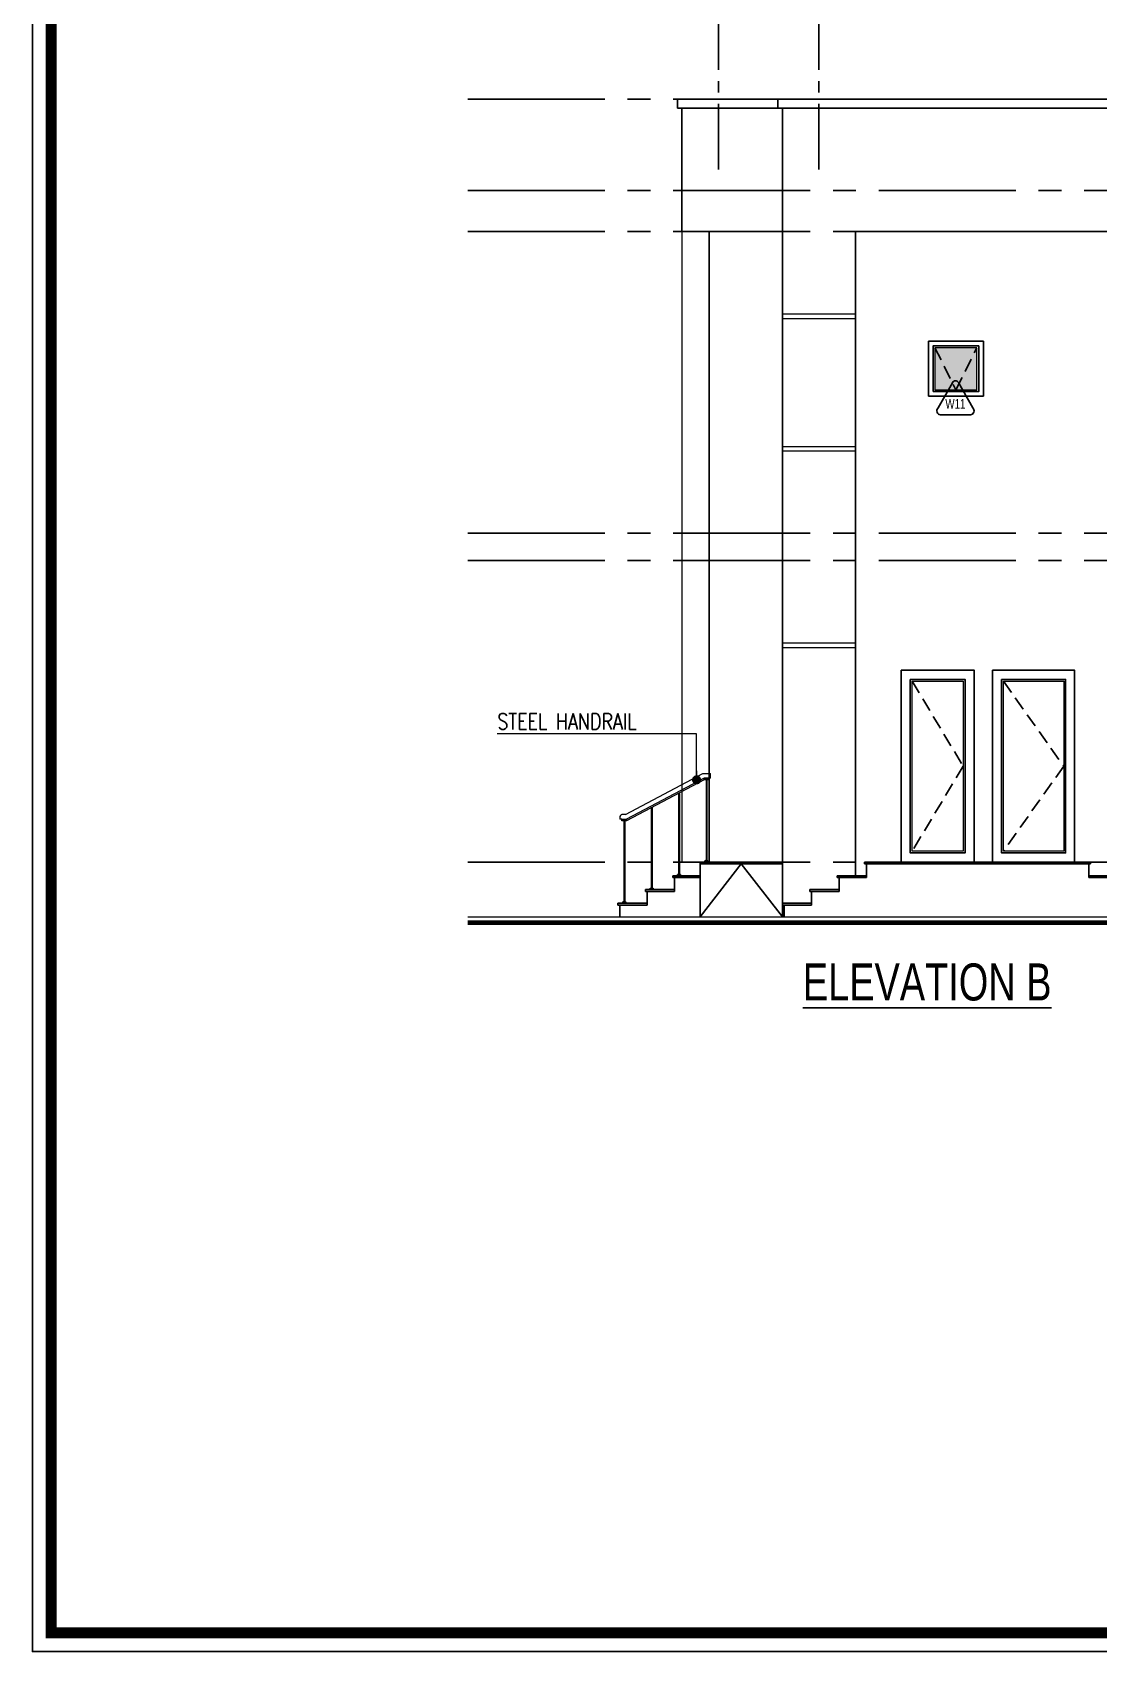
# Model space of a CAD drawing. Header units: centimetres. Extents: x 7997 to 116674, y 1017 to 13844.
# Drawn here: x 59941 to 61108, y 8084 to 9856 of the extents above; entities that cross this region are included whole.
import ezdxf
from ezdxf.enums import TextEntityAlignment as Align

# ---------------------------------------------------------------- set-up
doc = ezdxf.new("R2010")
doc.units = ezdxf.units.CM
doc.header["$LTSCALE"] = 200
doc.linetypes.add('A-106-Typical Floor Plan$0$HIDDEN', pattern=[0.375, 0.25, -0.125])
doc.linetypes.add('CENTER2', pattern=[1.125, 0.75, -0.125, 0.125, -0.125])
for name, color, linetype in [('AXIS', 9, 'CENTER2'), ('COL', 1, 'Continuous'), ('DIM', 11, 'Continuous'), ('STEP', 7, 'Continuous'), ('WIN', 6, 'Continuous'), ('ZZ', 240, 'Continuous')]:
    doc.layers.add(name, color=color, linetype=linetype)
for name, color, linetype, lineweight in [('FIXTURE', 6, 'Continuous', 13), ('HA', 251, 'Continuous', 0), ('HAT', 8, 'Continuous', 9), ('Level 10', 7, 'Continuous', 0), ('TEXT', 6, 'Continuous', 18), ('WALL', 3, 'Continuous', 25)]:
    doc.layers.add(name, color=color, linetype=linetype, lineweight=lineweight)
doc.styles.add('ROMANS', font='romans.shx', dxfattribs={"width": 0.8})
doc.styles.add('style8', font='swisscl.ttf', dxfattribs={"width": 0.8})
doc.styles.add('SWISS', font='swisscl.ttf')
doc.styles.add('T2', font='')
doc.styles.get('T2').set_extended_font_data('Elisia')
doc.dimstyles.new('NORMAL', dxfattribs={"dimtxt": 18, "dimasz": 5, "dimexe": 5, "dimexo": 5, "dimgap": 1, "dimtad": 0, "dimdec": 0, "dimdsep": 46, "dimtxsty": 'T2', "dimblk1": 'OBLIQUE', "dimblk2": 'OBLIQUE', "dimsah": 1, "dimcen": 0.09, "dimclrd": 4, "dimclre": 4, "dimclrt": 6, "dimadec": 0, "dimazin": 0, "dimtfac": 1, "dimtdec": 0, "dimtofl": 0, "dimtmove": 1, "dimatfit": 2, "dimldrblk": 'OPEN30', "dimfxl": 0, "dimtolj": 1, "dimtzin": 0, "dimlwd": 5, "dimlwe": 5, "dimarcsym": 0})

# ---------------------------------------------------------------- blocks, each defined once
blk = doc.blocks.new('08-TITLE SHEET-selattin', base_point=(45714.8, -203081.4))
at = {"color": 0}
blk.add_lwpolyline([(51244.8, -203081.4), (45714.8, -203081.4), (45714.8, -206921.4), (51244.8, -206921.4)], close=True, dxfattribs=at)
at = {"color": 0, "linetype": 'ByBlock', "const_width": 17}
blk.add_lwpolyline([(45744.3, -206891.9), (51215.3, -206891.9), (51215.3, -203110.8), (45744.3, -203110.8)], close=True, dxfattribs=at)
at = {"layer": 'HA', "ltscale": 1.2}
blk.add_lwpolyline([(45714.8, -203081.4), (51244.8, -203081.4), (51244.8, -206921.4), (45714.8, -206921.4)], close=True, dxfattribs=at)
blk = doc.blocks.new('_OBLIQUE')
at = {"color": 0, "linetype": 'ByBlock'}
blk.add_line((-0.5, -0.5), (0.5, 0.5), dxfattribs=at)
blk = doc.blocks.new('DOT')
at = {"color": 0, "linetype": 'ByBlock'}
blk.add_line((-0.5, 0), (-1, 0), dxfattribs=at)
at = {"color": 0, "linetype": 'ByBlock', "const_width": 0.5}
blk.add_lwpolyline([(-0.25, 0, 1), (0.25, 0, 1)], format="xyb", close=True, dxfattribs=at)

msp = doc.modelspace()

# ---------------------------------------------------------------- hatches: boundary and pattern name
at = {"layer": 'WALL'}
h = msp.add_hatch(color=5, dxfattribs=at)
h.set_gradient(color1=(0, 0, 255), one_color=1, tint=1, name='INVHEMISPHERICAL')
h.paths.add_polyline_path([(60928.9139, 9465.1685), (60974.9139, 9465.1685), (60974.9139, 9511.1685), (60928.9139, 9511.1685)])

# ---------------------------------------------------------------- linework, layer by layer
at = {"linetype": 'Continuous'}
msp.add_lwpolyline([(59940.7173, 8084.0841), (63811.7173, 8084.0841), (63811.7173, 10772.0841), (59940.7173, 10772.0841)], close=True, dxfattribs=at)
at = {"layer": 'AXIS', "ltscale": 0.5}
for p, q in [((60691.8975, 10115.396), (60691.8975, 9706.0325)), ((60801.8975, 10115.396), (60801.8975, 9706.0325))]:
    msp.add_line(p, q, dxfattribs=at)
at = {"layer": 'AXIS'}
for p, q in [((60417.4742, 9783.1685), (62658.1136, 9783.1685)), ((60417.4742, 9683.1685), (62658.1136, 9683.1685)), ((60417.4742, 9638.1685), (62658.1136, 9638.1685)), ((60417.4742, 9308.1685), (62658.1136, 9308.1685)), ((60417.4742, 9278.1685), (62658.1136, 9278.1685)), ((60417.4742, 8948.1685), (62658.1136, 8948.1685))]:
    msp.add_line(p, q, dxfattribs=at)
at = {"layer": 'COL', "ltscale": 150}
for p, q in [((60756.8975, 9783.1685), (60756.8975, 9773.1685)), ((61241.8975, 9783.1685), (60756.8975, 9783.1685)), ((61241.8975, 9773.1685), (60756.8975, 9773.1685)), ((60761.8975, 9773.1685), (60761.8975, 8888.1685)), ((60841.8975, 9638.1685), (60841.8975, 8933.1685)), ((60841.8975, 9638.1685), (61246.8975, 9638.1685))]:
    msp.add_line(p, q, dxfattribs=at)
at = {"layer": 'FIXTURE'}
for p, q in [((60676.2047, 9038.1685), (60591.3372, 8993.1685)), ((60678.271, 9038.1685), (60678.271, 8950.1685)), ((60679.271, 9038.1685), (60679.271, 8950.1685)), ((60683.3372, 9040.1685), (60683.3372, 9045.1685)), ((60648.271, 9023.1685), (60648.271, 8935.1685)), ((60649.271, 9023.1685), (60649.271, 8935.1685)), ((60618.271, 9008.1685), (60618.271, 8920.1685)), ((60619.271, 9008.1685), (60619.271, 8920.1685)), ((60586.2047, 8995.1685), (60583.8547, 8995.1685)), ((60590.0937, 9000.1685), (60586.2047, 9000.1685)), ((60588.271, 8993.1685), (60588.271, 8905.1685)), ((60589.271, 8993.1685), (60589.271, 8905.1685))]:
    msp.add_line(p, q, dxfattribs=at)
for points in [[(60590.0937, 9000.1685), (60674.9611, 9045.1685), (60683.3372, 9045.1685)], [(60683.3372, 9040.1685), (60676.2047, 9040.1685), (60591.3372, 8995.1685)], [(60586.2047, 8995.1685), (60586.2047, 8993.1685)], [(60677.7467, 8949.6324), (60677.7467, 8950.1685), (60679.7065, 8950.1685), (60679.7065, 8949.6324)], [(60647.7467, 8934.6324), (60647.7467, 8935.1685), (60649.7065, 8935.1685), (60649.7065, 8934.6324)], [(60617.7467, 8919.6324), (60617.7467, 8920.1685), (60619.7065, 8920.1685), (60619.7065, 8919.6324)], [(60587.7467, 8904.6324), (60587.7467, 8905.1685), (60589.7065, 8905.1685), (60589.7065, 8904.6324)]]:
    msp.add_lwpolyline(points, dxfattribs=at)
for points in [[(60676.2047, 9040.1685), (60681.3372, 9040.1685), (60681.3372, 9038.1685), (60676.2047, 9038.1685)], [(60586.2047, 8995.1685), (60591.3372, 8995.1685), (60591.3372, 8993.1685), (60586.2047, 8993.1685)], [(60677.131, 8949.6324), (60680.3872, 8949.6324), (60680.3872, 8948.1685), (60677.131, 8948.1685)], [(60647.131, 8934.6324), (60650.3872, 8934.6324), (60650.3872, 8933.1685), (60647.131, 8933.1685)], [(60617.131, 8919.6324), (60620.3872, 8919.6324), (60620.3872, 8918.1685), (60617.131, 8918.1685)], [(60587.131, 8904.6324), (60590.3872, 8904.6324), (60590.3872, 8903.1685), (60587.131, 8903.1685)]]:
    msp.add_lwpolyline(points, close=True, dxfattribs=at)
msp.add_lwpolyline([(60586.2047, 9000.1685, 0.351597804), (60583.8547, 8997.2397), (60583.8547, 8995.1685)], format="xyb", dxfattribs=at)
at = {"layer": 'HAT', "ltscale": 150}
for p, q in [((60651.8975, 9638.1685), (60651.8975, 8948.1685)), ((60761.8975, 9548.1685), (60841.8975, 9548.1685)), ((60761.8975, 9543.1685), (60841.8975, 9543.1685)), ((60761.8975, 9403.1685), (60841.8975, 9403.1685)), ((60761.8975, 9398.1685), (60841.8975, 9398.1685)), ((60761.8975, 9188.1685), (60841.8975, 9188.1685)), ((60761.8975, 9183.1685), (60841.8975, 9183.1685))]:
    msp.add_line(p, q, dxfattribs=at)
at = {"layer": 'HAT'}
for points in [[(60928.9139, 9465.1685), (60974.9139, 9465.1685), (60974.9139, 9511.1685), (60928.9139, 9511.1685)], [(60903.8975, 9146.1685), (60959.8975, 9146.1685), (60959.8975, 8960.1685), (60903.8975, 8960.1685)], [(61003.8975, 9146.1685), (61069.8975, 9146.1685), (61069.8975, 8960.1685), (61003.8975, 8960.1685)]]:
    msp.add_lwpolyline(points, close=True, dxfattribs=at)
at = {"layer": 'Level 10'}
msp.add_line((60417.4742, 8888.1685), (62658.1136, 8888.1685), dxfattribs=at)
at = {"layer": 'Level 10', "const_width": 5}
msp.add_lwpolyline([(62658.1136, 8881.9388), (60417.4742, 8881.9388)], dxfattribs=at)
at = {"layer": 'STEP'}
for p, q in [((60641.8975, 8933.1685), (60641.8975, 8931.1685)), ((60641.8975, 8933.1685), (60671.8975, 8933.1685)), ((60671.8975, 8948.1685), (60671.8975, 8946.1685)), ((60671.8975, 8948.1685), (60761.8975, 8948.1685)), ((60671.8975, 8946.1685), (60761.8975, 8946.1685)), ((60821.8975, 8933.1685), (60821.8975, 8931.1685)), ((60821.8975, 8933.1685), (60853.8975, 8933.1685)), ((60851.8975, 8948.1685), (60851.8975, 8946.1685)), ((60851.8975, 8948.1685), (61099.3975, 8948.1685)), ((60851.8975, 8946.1685), (61099.3975, 8946.1685)), ((60853.8975, 8946.1685), (60853.8975, 8931.1685)), ((61097.3975, 8946.1685), (61097.3975, 8931.1685)), ((61129.3975, 8933.1685), (61097.3975, 8933.1685)), ((61099.3975, 8948.1685), (61099.3975, 8946.1685)), ((60611.8975, 8916.1685), (60611.8975, 8918.1685)), ((60611.8975, 8918.1685), (60643.8975, 8918.1685)), ((60611.8975, 8916.1685), (60613.8975, 8916.1685)), ((60613.8975, 8916.1685), (60613.8975, 8901.1685)), ((60613.8975, 8916.1685), (60643.8975, 8916.1685)), ((60641.8975, 8931.1685), (60643.8975, 8931.1685)), ((60643.8975, 8931.1685), (60643.8975, 8916.1685)), ((60643.8975, 8931.1685), (60671.8975, 8931.1685)), ((60791.8975, 8916.1685), (60791.8975, 8918.1685)), ((60791.8975, 8918.1685), (60823.8975, 8918.1685)), ((60791.8975, 8916.1685), (60793.8975, 8916.1685)), ((60793.8975, 8916.1685), (60793.8975, 8901.1685)), ((60793.8975, 8916.1685), (60823.8975, 8916.1685)), ((60821.8975, 8931.1685), (60823.8975, 8931.1685)), ((60823.8975, 8931.1685), (60823.8975, 8916.1685)), ((60823.8975, 8931.1685), (60853.8975, 8931.1685)), ((61127.3975, 8931.1685), (61097.3975, 8931.1685)), ((60613.8975, 8903.1685), (60581.8975, 8903.1685)), ((60581.8975, 8903.1685), (60581.8975, 8901.1685)), ((60581.8975, 8901.1685), (60583.8975, 8901.1685)), ((60583.8975, 8901.1685), (60583.8975, 8888.1685)), ((60583.8975, 8901.1685), (60613.8975, 8901.1685)), ((60793.8975, 8903.1685), (60761.8975, 8903.1685)), ((60761.8975, 8903.1685), (60761.8975, 8901.1685)), ((60761.8975, 8901.1685), (60763.8975, 8901.1685)), ((60763.8975, 8901.1685), (60763.8975, 8888.1685)), ((60763.8975, 8901.1685), (60793.8975, 8901.1685))]:
    msp.add_line(p, q, dxfattribs=at)
msp.add_lwpolyline([(60948.1006, 9472.7907, -0.649814494), (60954.5606, 9472.93), (60970.4114, 9445.4756, -0.613632074), (60967.7751, 9437.5526), (60934.9666, 9437.5526, -0.613632074), (60932.3302, 9445.4756)], format="xyb", close=True, dxfattribs=at)
for points in [[(60671.8975, 8888.1685), (60671.8975, 8948.1685), (60761.8975, 8948.1685), (60761.8975, 8888.1685)], [(60761.8975, 8888.1685), (60716.8975, 8946.1685), (60671.8975, 8888.1685)]]:
    msp.add_lwpolyline(points, dxfattribs=at)
at = {"layer": 'WALL'}
for points in [[(60921.9139, 9458.1685), (60981.9139, 9458.1685), (60981.9139, 9518.1685), (60921.9139, 9518.1685)], [(60891.8975, 9158.1685), (60971.8975, 9158.1685), (60971.8975, 8948.1685), (60891.8975, 8948.1685)], [(60991.8975, 9158.1685), (61081.8975, 9158.1685), (61081.8975, 8948.1685), (60991.8975, 8948.1685)]]:
    msp.add_lwpolyline(points, close=True, dxfattribs=at)
at = {"layer": 'WALL', "color": 8, "linetype": 'A-106-Typical Floor Plan$0$HIDDEN', "ltscale": 0.3}
for points in [[(60928.9139, 9511.1685), (60951.9139, 9465.1685), (60974.9139, 9511.1685)], [(60903.8975, 9146.1685), (60959.8975, 9053.1685), (60903.8975, 8960.1685)], [(61003.8975, 9146.1685), (61069.8975, 9053.1685), (61003.8975, 8960.1685)]]:
    msp.add_lwpolyline(points, dxfattribs=at)
at = {"layer": 'WIN', "ltscale": 150}
for p, q in [((60646.8975, 9773.1685), (60646.8975, 9783.1685)), ((60646.8975, 9783.1685), (60676.8975, 9783.1685)), ((60756.8975, 9783.1685), (60676.8975, 9783.1685)), ((60646.8975, 9773.1685), (60676.8975, 9773.1685)), ((60651.8975, 9773.1685), (60651.8975, 9638.1685)), ((60756.8975, 9773.1685), (60676.8975, 9773.1685)), ((60761.8975, 9638.1685), (60651.8975, 9638.1685)), ((60681.8975, 9638.1685), (60681.8975, 8948.1685))]:
    msp.add_line(p, q, dxfattribs=at)
at = {"layer": 'WIN'}
msp.add_line((60681.8975, 9040.1685), (60681.8975, 8946.1685), dxfattribs=at)
for points in [[(60926.9139, 9463.1685), (60976.9139, 9463.1685), (60976.9139, 9513.1685), (60926.9139, 9513.1685)], [(60901.8975, 9148.1685), (60961.8975, 9148.1685), (60961.8975, 8958.1685), (60901.8975, 8958.1685)], [(61001.8975, 9148.1685), (61071.8975, 9148.1685), (61071.8975, 8958.1685), (61001.8975, 8958.1685)]]:
    msp.add_lwpolyline(points, close=True, dxfattribs=at)

# ---------------------------------------------------------------- block references
at = {"layer": 'DIM', "color": 0, "linetype": 'Continuous', "xscale": 0.7000000000000026, "yscale": 0.7000000000000026, "zscale": 0.7000000000000026}
msp.add_blockref('08-TITLE SHEET-selattin', (59940.7173, 10772.0841), dxfattribs=at)

# ---------------------------------------------------------------- texts
at = {"layer": 'TEXT', "style": 'SWISS'}
msp.add_text('W11', height=10.45094, dxfattribs=at).set_placement((60940.3204, 9444.5662))
at = {"layer": 'TEXT', "style": 'ROMANS', "width": 0.8}
msp.add_text('STEEL HANDRAIL', height=17.5, dxfattribs=at).set_placement((60449.8926, 9093.4332))
at = {"layer": 'ZZ', "color": 7, "style": 'style8'}
msp.add_text('%%UELEVATION B', height=40.5, dxfattribs=at).set_placement((60920.4323, 8816.9993), align=Align.MIDDLE_CENTER)

# ---------------------------------------------------------------- leaders
at = {"layer": 'DIM'}
msp.add_leader([(60667.9494, 9038.1666), (60667.9494, 9088.3944), (60449.5384, 9088.3944)], dimstyle='NORMAL', override={"dimasz": 10, "dimldrblk": 'Dot', "dimfxl": 6, "dimfxlon": 1}, dxfattribs=at)

doc.saveas('drawing.dxf')
